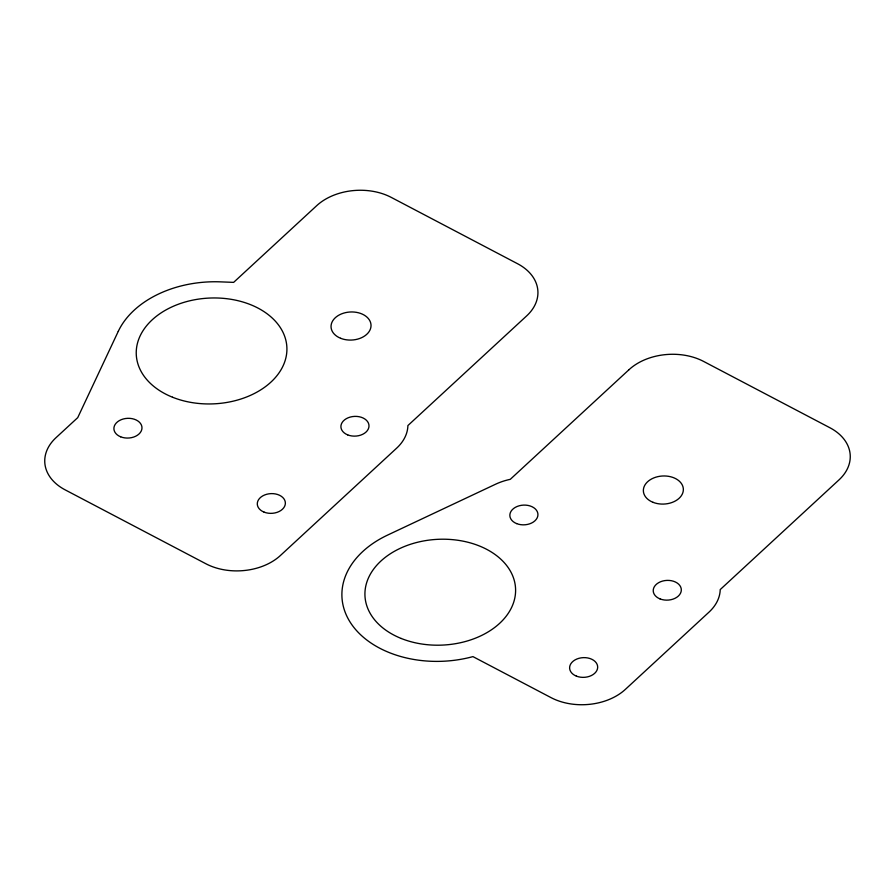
<?xml version="1.0" encoding="UTF-8"?>
<svg xmlns="http://www.w3.org/2000/svg" width="895" height="895" viewBox="0 0 895 895"><rect width="100%" height="100%" fill="white"/><g stroke="black" fill="none" stroke-linecap="round" stroke-linejoin="round"><path stroke-width="1.34" d="M118.274 331.34L77.731 417.641L56.016 437.677A53.118 37.299 -2.8 0 0 65.122 489.845L205.884 563.76A53.118 37.299 -2.8 0 0 280.403 555.515L396.664 448.149A52.984 37.198 -2.8 0 0 407.896 425.561L526.663 315.89A53.118 37.299 -2.8 0 0 517.556 263.723L391.249 197.392A53.118 37.299 -2.8 0 0 316.729 205.649L233.64 282.373L220.416 281.858A98.439 69.116 -2.8 0 0 118.274 331.34M629.051 369.657L510.284 479.328A52.984 37.198 -2.8 0 0 495.517 484.251L387.524 535.12A98.439 69.116 -2.8 0 0 351.78 624.609A98.439 69.116 -2.8 0 0 472.94 656.617L551.018 697.619A52.984 37.198 -2.8 0 0 625.348 689.396L708.974 612.158A52.984 37.198 -2.8 0 0 720.218 589.581L838.984 479.899A53.118 37.299 -2.8 0 0 829.878 427.732L703.571 361.412A53.118 37.299 -2.8 0 0 629.051 369.657M172.522 397.223A75.393 52.939 -2.8 0 0 286.903 350.214A75.393 52.939 -2.8 0 0 175.297 305.43A75.393 52.939 -2.8 0 0 172.522 397.223M401.217 638.471A75.393 52.939 -2.8 0 0 515.587 591.461A75.393 52.939 -2.8 0 0 403.981 546.677A75.393 52.939 -2.8 0 0 401.217 638.471M120.668 436.816A14.051 9.867 -2.8 0 0 141.981 428.056A14.051 9.867 -2.8 0 0 121.183 419.699A14.051 9.867 -2.8 0 0 120.668 436.816M264.047 512.108A14.051 9.867 -2.8 0 0 285.371 503.348A14.051 9.867 -2.8 0 0 264.562 495.002A14.051 9.867 -2.8 0 0 264.047 512.108M347.674 434.88A14.051 9.867 -2.8 0 0 368.997 426.109A14.051 9.867 -2.8 0 0 348.189 417.764A14.051 9.867 -2.8 0 0 347.674 434.88M516.616 523.597A14.051 9.867 -2.8 0 0 537.94 514.826A14.051 9.867 -2.8 0 0 517.131 506.481A14.051 9.867 -2.8 0 0 516.616 523.597M576.369 676.117A14.051 9.867 -2.8 0 0 597.681 667.357A14.051 9.867 -2.8 0 0 576.883 659.011A14.051 9.867 -2.8 0 0 576.369 676.117M659.995 598.889A14.051 9.867 -2.8 0 0 681.319 590.118A14.051 9.867 -2.8 0 0 660.51 581.772A14.051 9.867 -2.8 0 0 659.995 598.889M652.992 502.308A20.014 14.051 -2.8 0 0 683.355 489.822A20.014 14.051 -2.8 0 0 653.73 477.941A20.014 14.051 -2.8 0 0 652.992 502.308M340.671 338.299A20.014 14.051 -2.8 0 0 371.033 325.814A20.014 14.051 -2.8 0 0 341.409 313.932A20.014 14.051 -2.8 0 0 340.671 338.299"/></g></svg>
